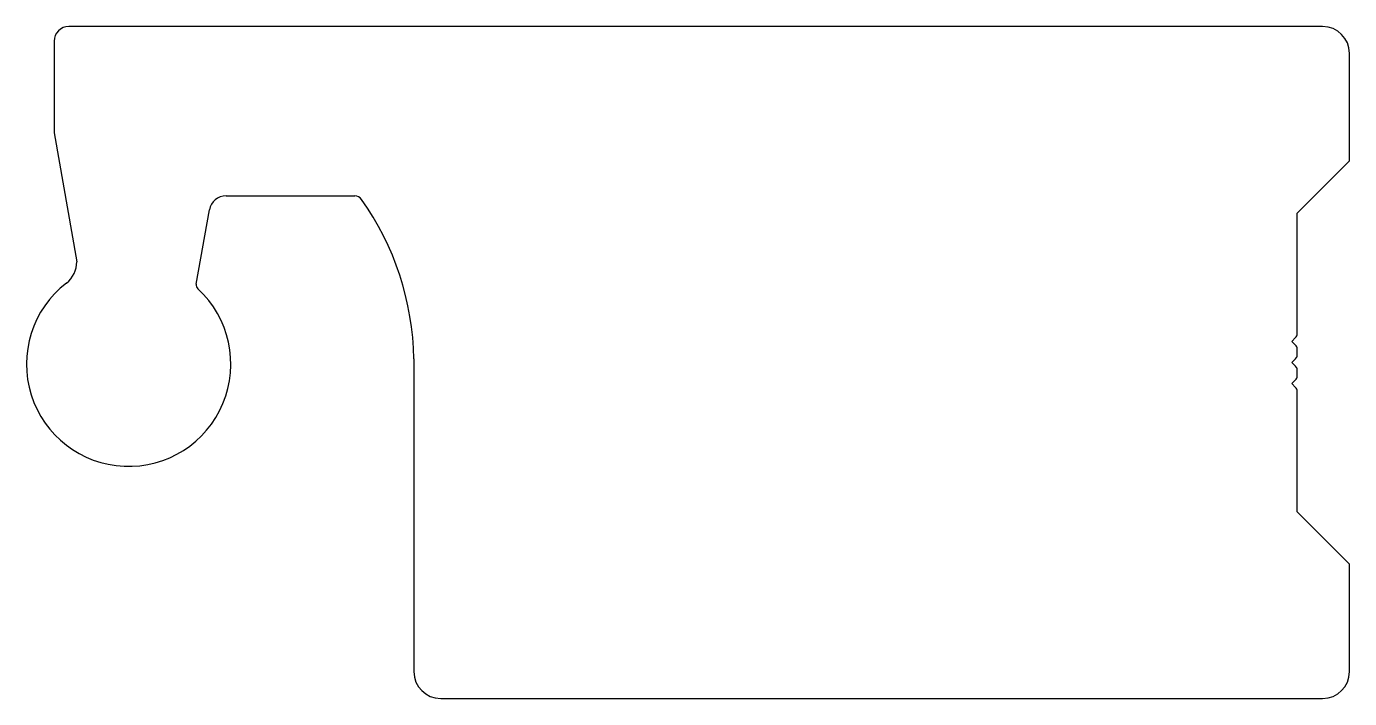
# Model space of a CAD drawing. Extents: x -31.3 to 31.3, y 19.5 to 51.2.
import ezdxf

# ---------------------------------------------------------------- set-up
doc = ezdxf.new("R2010")
doc.units = 0
doc.layers.get('0').update_dxf_attribs({"linetype": 'CONTINUOUS'})

msp = doc.modelspace()

# ---------------------------------------------------------------- linework, layer by layer
for p, q in [((30.005, 51.201), (-29.269, 51.201)), ((-29.969, 50.501), (-29.969, 46.181)), ((31.275, 44.851), (31.275, 49.931)), ((-29.969, 46.181), (-28.894, 40.087)), ((28.8, 42.376), (31.275, 44.851)), ((-21.838, 43.201), (-15.755, 43.201)), ((-23.245, 39.032), (-22.626, 42.54)), ((28.8, 36.68), (28.8, 42.376)), ((28.55, 36.326), (28.727, 36.503)), ((28.727, 36.15), (28.55, 36.326)), ((28.8, 35.68), (28.8, 35.973)), ((-12.961, 35.501), (-12.961, 20.721)), ((28.55, 35.326), (28.727, 35.503)), ((28.727, 35.15), (28.55, 35.326)), ((28.55, 34.327), (28.727, 34.503)), ((28.8, 34.68), (28.8, 34.973)), ((28.727, 34.15), (28.55, 34.327)), ((28.8, 28.276), (28.8, 33.973)), ((31.275, 25.801), (28.8, 28.276)), ((31.275, 20.721), (31.275, 25.801)), ((-11.691, 19.451), (30.005, 19.451))]:
    msp.add_line(p, q)
for centre, radius, start, end in [((-29.269, 50.501), 0.7, 90, 180), ((30.005, 49.931), 1.27, 0, 90), ((-21.838, 42.401), 0.8, 90, 170), ((-15.755, 42.805), 0.397, 35.24505, 90), ((-26.444, 35.251), 13.486, 1.05927, 35.24505), ((-30.164, 40.087), 1.27, 307.56977, 360), ((-26.444, 35.251), 4.831, 127.56977, 47.28392), ((-22.995, 38.988), 0.254, 170, 227.28392), ((28.55, 36.68), 0.25, 315, 360), ((28.55, 35.973), 0.25, 360, 45), ((28.55, 35.68), 0.25, 315, 0), ((28.55, 34.973), 0.25, 0, 45), ((28.55, 34.68), 0.25, 315, 0), ((28.55, 33.973), 0.25, 0, 45), ((-11.691, 20.721), 1.27, 180, 270), ((30.005, 20.721), 1.27, 270, 360)]:
    msp.add_arc(centre, radius, start, end)

doc.saveas('drawing.dxf')
